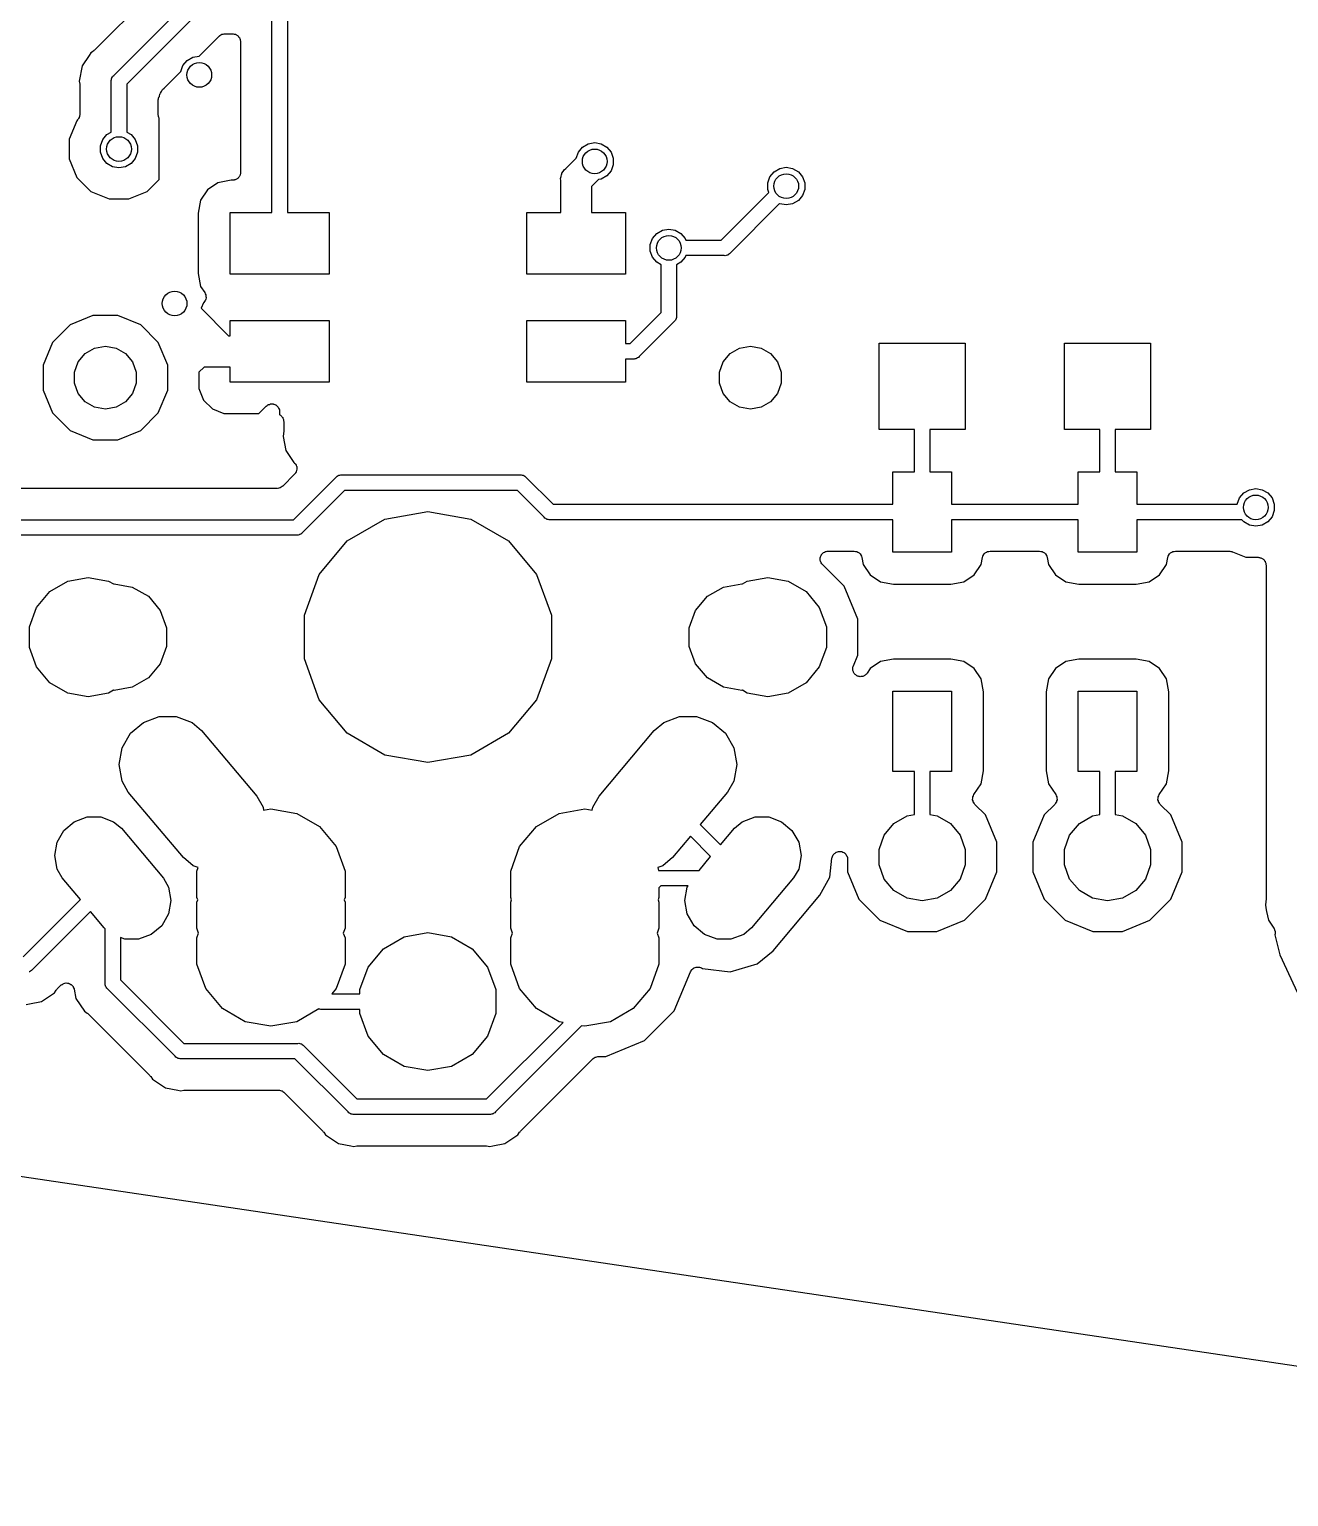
# Model space of a CAD drawing. Extents: x 61 to 194, y -153 to -61.
# Drawn here: x 130.05 to 150.43, y -143.91 to -120.16 of the extents above; entities that cross this region are included whole.
import ezdxf

# ---------------------------------------------------------------- set-up
doc = ezdxf.new("R2010")
doc.units = 0
doc.header["$MEASUREMENT"] = 0
doc.layers.add('BLACK', color=7, linetype='CONTINUOUS')

msp = doc.modelspace()

# ---------------------------------------------------------------- linework, layer by layer
at = {"layer": 'BLACK', "linetype": 'CONTINUOUS'}
for p, q in [((132.165, -119.44), (131.105, -120.499)), ((131.415, -120.908), (132.808, -119.515)), ((132.952, -119.725), (131.625, -121.052)), ((133.975, -123.125), (133.975, -119.891)), ((134.225, -119.805), (134.225, -123.125)), ((132.8, -120.595), (133.125, -120.27)), ((133.125, -120.27), (133.13, -120.267)), ((133.13, -120.267), (133.133, -120.263)), ((133.133, -120.263), (133.148, -120.254)), ((133.148, -120.254), (133.161, -120.245)), ((133.161, -120.245), (133.167, -120.243)), ((133.167, -120.243), (133.171, -120.241)), ((133.171, -120.241), (133.188, -120.238)), ((133.188, -120.238), (133.204, -120.233)), ((133.204, -120.233), (133.209, -120.234)), ((133.209, -120.234), (133.215, -120.233)), ((133.215, -120.233), (133.338, -120.233)), ((133.338, -120.233), (133.343, -120.234)), ((133.343, -120.234), (133.349, -120.233)), ((133.349, -120.233), (133.365, -120.238)), ((133.365, -120.238), (133.381, -120.241)), ((133.381, -120.241), (133.386, -120.243)), ((133.386, -120.243), (133.391, -120.245)), ((133.391, -120.245), (133.4, -120.251)), ((133.4, -120.251), (133.403, -120.252)), ((133.403, -120.252), (133.408, -120.256)), ((133.408, -120.256), (133.419, -120.263)), ((133.419, -120.263), (133.423, -120.267)), ((133.423, -120.267), (133.428, -120.27)), ((133.428, -120.27), (133.43, -120.272)), ((133.43, -120.272), (133.433, -120.277)), ((133.433, -120.277), (133.437, -120.281)), ((133.437, -120.281), (133.444, -120.292)), ((133.444, -120.292), (133.448, -120.296)), ((133.448, -120.296), (133.449, -120.3)), ((133.449, -120.3), (133.455, -120.309)), ((133.455, -120.309), (133.457, -120.314)), ((133.457, -120.314), (133.459, -120.319)), ((133.459, -120.319), (133.462, -120.335)), ((133.462, -120.335), (133.467, -120.351)), ((133.467, -120.351), (133.466, -120.357)), ((133.466, -120.357), (133.467, -120.362)), ((133.467, -120.362), (133.467, -122.478)), ((131.015, -120.586), (130.904, -120.753)), ((131.044, -120.544), (131.015, -120.586)), ((131.015, -120.586), (131.015, -120.586)), ((131.086, -120.515), (131.044, -120.544)), ((131.095, -120.507), (131.086, -120.515)), ((131.105, -120.499), (131.095, -120.507)), ((132.604, -120.667), (132.696, -120.614)), ((132.696, -120.614), (132.8, -120.595)), ((130.904, -120.753), (130.855, -121)), ((132.231, -121.116), (132.5, -120.846)), ((132.5, -120.846), (132.536, -120.748)), ((132.536, -120.748), (132.604, -120.667)), ((130.855, -121), (130.865, -121.05)), ((130.865, -121.05), (130.865, -121.063)), ((130.865, -121.063), (130.867, -121.075)), ((130.867, -121.075), (130.867, -121.538)), ((131.374, -120.989), (131.378, -120.973)), ((131.375, -121.005), (131.374, -120.989)), ((131.375, -121.826), (131.375, -121.005)), ((131.378, -120.973), (131.381, -120.957)), ((131.381, -120.957), (131.384, -120.952)), ((131.384, -120.952), (131.385, -120.946)), ((131.385, -120.946), (131.394, -120.933)), ((131.394, -120.933), (131.403, -120.918)), ((131.403, -120.918), (131.415, -120.908)), ((131.625, -121.052), (131.625, -121.826)), ((132.206, -121.137), (132.231, -121.116)), ((132.133, -121.304), (132.138, -121.288)), ((132.134, -121.309), (132.133, -121.304)), ((132.133, -121.315), (132.134, -121.309)), ((132.133, -121.538), (132.133, -121.315)), ((132.138, -121.288), (132.141, -121.271)), ((132.141, -121.271), (132.143, -121.267)), ((132.143, -121.267), (132.145, -121.261)), ((132.145, -121.261), (132.154, -121.248)), ((132.154, -121.248), (132.156, -121.245)), ((132.156, -121.245), (132.161, -121.213)), ((132.161, -121.213), (132.167, -121.204)), ((132.167, -121.204), (132.17, -121.193)), ((132.17, -121.193), (132.189, -121.166)), ((132.189, -121.166), (132.206, -121.137)), ((130.855, -121.591), (130.846, -121.605)), ((130.857, -121.586), (130.855, -121.591)), ((130.859, -121.581), (130.857, -121.586)), ((130.862, -121.565), (130.859, -121.581)), ((130.867, -121.549), (130.862, -121.565)), ((130.867, -121.538), (130.866, -121.543)), ((130.866, -121.543), (130.867, -121.549)), ((132.134, -121.543), (132.133, -121.538)), ((132.133, -121.549), (132.134, -121.543)), ((132.138, -121.565), (132.133, -121.549)), ((132.141, -121.581), (132.138, -121.565)), ((132.143, -121.586), (132.141, -121.581)), ((132.145, -121.591), (132.143, -121.586)), ((132.15, -121.599), (132.145, -121.591)), ((130.815, -121.642), (130.692, -121.939)), ((130.83, -121.628), (130.815, -121.642)), ((130.833, -121.623), (130.83, -121.628)), ((130.837, -121.619), (130.833, -121.623)), ((130.846, -121.605), (130.837, -121.619)), ((131.304, -121.867), (131.375, -121.826)), ((131.625, -121.826), (131.696, -121.867)), ((132.15, -122.593), (132.15, -121.599)), ((130.692, -121.939), (130.692, -122.261)), ((131.2, -122.047), (131.236, -121.948)), ((131.2, -122.153), (131.2, -122.047)), ((131.236, -121.948), (131.304, -121.867)), ((131.696, -121.867), (131.764, -121.948)), ((131.764, -121.948), (131.8, -122.047)), ((131.8, -122.047), (131.8, -122.153)), ((138.936, -122.148), (139.004, -122.067)), ((139.004, -122.067), (139.096, -122.014)), ((139.096, -122.014), (139.2, -121.995)), ((139.2, -121.995), (139.304, -122.014)), ((139.304, -122.014), (139.396, -122.067)), ((139.396, -122.067), (139.464, -122.148)), ((130.692, -122.261), (130.815, -122.558)), ((131.236, -122.252), (131.2, -122.153)), ((131.304, -122.333), (131.236, -122.252)), ((131.764, -122.252), (131.696, -122.333)), ((131.8, -122.153), (131.764, -122.252)), ((138.731, -122.416), (138.9, -122.246)), ((138.9, -122.246), (138.936, -122.148)), ((139.464, -122.148), (139.5, -122.247)), ((139.5, -122.247), (139.5, -122.353)), ((131.396, -122.386), (131.304, -122.333)), ((131.5, -122.405), (131.396, -122.386)), ((131.604, -122.386), (131.5, -122.405)), ((131.696, -122.333), (131.604, -122.386)), ((133.45, -122.541), (133.443, -122.55)), ((133.454, -122.531), (133.45, -122.541)), ((133.459, -122.521), (133.454, -122.531)), ((133.461, -122.51), (133.459, -122.521)), ((133.465, -122.5), (133.461, -122.51)), ((133.467, -122.478), (133.465, -122.488)), ((133.465, -122.488), (133.465, -122.5)), ((138.647, -122.578), (138.656, -122.546)), ((138.656, -122.546), (138.661, -122.513)), ((138.661, -122.513), (138.667, -122.504)), ((138.667, -122.504), (138.67, -122.493)), ((138.67, -122.493), (138.689, -122.466)), ((138.689, -122.466), (138.706, -122.437)), ((138.706, -122.437), (138.731, -122.416)), ((139.396, -122.533), (139.304, -122.586)), ((139.464, -122.452), (139.396, -122.533)), ((139.5, -122.353), (139.464, -122.452)), ((142.036, -122.548), (142.104, -122.467)), ((142.104, -122.467), (142.196, -122.414)), ((142.196, -122.414), (142.3, -122.395)), ((142.3, -122.395), (142.404, -122.414)), ((142.404, -122.414), (142.496, -122.467)), ((142.496, -122.467), (142.564, -122.548)), ((130.815, -122.558), (131.042, -122.785)), ((131.958, -122.785), (132.15, -122.593)), ((132.934, -122.759), (132.821, -122.927)), ((133.102, -122.646), (132.934, -122.759)), ((133.313, -122.605), (133.102, -122.646)), ((133.34, -122.605), (133.313, -122.605)), ((133.351, -122.603), (133.34, -122.605)), ((133.362, -122.603), (133.351, -122.603)), ((133.372, -122.599), (133.362, -122.603)), ((133.383, -122.597), (133.372, -122.599)), ((133.393, -122.591), (133.383, -122.597)), ((133.404, -122.588), (133.393, -122.591)), ((133.412, -122.58), (133.404, -122.588)), ((133.422, -122.575), (133.412, -122.58)), ((133.429, -122.566), (133.422, -122.575)), ((133.437, -122.559), (133.429, -122.566)), ((133.443, -122.55), (133.437, -122.559)), ((138.65, -122.611), (138.647, -122.578)), ((138.65, -123.125), (138.65, -122.611)), ((139.259, -122.594), (139.15, -122.704)), ((139.15, -122.704), (139.15, -123.125)), ((139.304, -122.586), (139.259, -122.594)), ((142, -122.647), (142.036, -122.548)), ((142, -122.753), (142, -122.647)), ((142.019, -122.804), (142, -122.753)), ((142.564, -122.548), (142.6, -122.647)), ((142.6, -122.753), (142.564, -122.852)), ((142.6, -122.647), (142.6, -122.753)), ((131.042, -122.785), (131.339, -122.908)), ((131.339, -122.908), (131.661, -122.908)), ((131.661, -122.908), (131.958, -122.785)), ((132.821, -122.927), (132.78, -123.138)), ((141.248, -123.575), (142.019, -122.804)), ((142.192, -122.984), (141.392, -123.785)), ((142.196, -122.986), (142.192, -122.984)), ((142.3, -123.005), (142.196, -122.986)), ((142.404, -122.986), (142.3, -123.005)), ((142.496, -122.933), (142.404, -122.986)), ((142.564, -122.852), (142.496, -122.933)), ((132.78, -123.138), (132.78, -124.112)), ((133.3, -124.125), (133.3, -123.125)), ((133.3, -123.125), (133.975, -123.125)), ((134.225, -123.125), (134.9, -123.125)), ((134.9, -123.125), (134.9, -124.125)), ((138.1, -124.125), (138.1, -123.125)), ((138.1, -123.125), (138.65, -123.125)), ((139.15, -123.125), (139.7, -123.125)), ((139.7, -123.125), (139.7, -124.125)), ((140.136, -123.548), (140.204, -123.467)), ((140.204, -123.467), (140.296, -123.414)), ((140.296, -123.414), (140.4, -123.395)), ((140.4, -123.395), (140.504, -123.414)), ((140.504, -123.414), (140.596, -123.467)), ((140.596, -123.467), (140.664, -123.548)), ((140.1, -123.647), (140.136, -123.548)), ((140.1, -123.753), (140.1, -123.647)), ((140.664, -123.548), (140.674, -123.575)), ((140.674, -123.575), (141.248, -123.575)), ((140.136, -123.852), (140.1, -123.753)), ((140.204, -123.933), (140.136, -123.852)), ((140.275, -123.974), (140.204, -123.933)), ((140.596, -123.933), (140.525, -123.974)), ((140.664, -123.852), (140.596, -123.933)), ((140.674, -123.825), (140.664, -123.852)), ((141.295, -123.825), (140.674, -123.825)), ((141.311, -123.826), (141.295, -123.825)), ((141.327, -123.822), (141.311, -123.826)), ((141.343, -123.819), (141.327, -123.822)), ((141.348, -123.816), (141.343, -123.819)), ((141.354, -123.815), (141.348, -123.816)), ((141.367, -123.806), (141.354, -123.815)), ((141.382, -123.797), (141.367, -123.806)), ((141.392, -123.785), (141.382, -123.797)), ((132.78, -124.112), (132.821, -124.323)), ((134.9, -124.125), (133.3, -124.125)), ((139.7, -124.125), (138.1, -124.125)), ((140.275, -124.748), (140.275, -123.974)), ((140.525, -123.974), (140.525, -124.795)), ((132.821, -124.323), (132.888, -124.424)), ((132.888, -124.424), (132.897, -124.442)), ((132.897, -124.442), (132.906, -124.461)), ((132.869, -124.587), (132.832, -124.678)), ((132.832, -124.678), (133.275, -125.121)), ((132.873, -124.584), (132.869, -124.587)), ((132.885, -124.567), (132.873, -124.584)), ((132.897, -124.55), (132.885, -124.567)), ((132.898, -124.548), (132.897, -124.549)), ((132.897, -124.549), (132.897, -124.55)), ((132.903, -124.528), (132.898, -124.548)), ((132.909, -124.508), (132.903, -124.528)), ((132.906, -124.461), (132.906, -124.463)), ((132.906, -124.463), (132.906, -124.464)), ((132.906, -124.464), (132.908, -124.485)), ((132.908, -124.485), (132.909, -124.505)), ((132.909, -124.505), (132.909, -124.506)), ((132.909, -124.506), (132.909, -124.508)), ((131.079, -124.792), (130.709, -124.945)), ((131.481, -124.792), (131.079, -124.792)), ((131.851, -124.945), (131.481, -124.792)), ((133.3, -125.121), (133.3, -124.875)), ((133.3, -124.875), (134.9, -124.875)), ((134.9, -124.875), (134.9, -125.875)), ((138.1, -125.875), (138.1, -124.875)), ((138.1, -124.875), (139.7, -124.875)), ((139.7, -124.875), (139.7, -125.25)), ((139.773, -125.25), (140.275, -124.748)), ((140.485, -124.892), (139.917, -125.46)), ((140.497, -124.882), (140.485, -124.892)), ((140.506, -124.867), (140.497, -124.882)), ((140.515, -124.854), (140.506, -124.867)), ((140.516, -124.848), (140.515, -124.854)), ((140.519, -124.843), (140.516, -124.848)), ((140.522, -124.827), (140.519, -124.843)), ((140.526, -124.811), (140.522, -124.827)), ((140.525, -124.795), (140.526, -124.811)), ((130.709, -124.945), (130.425, -125.229)), ((132.135, -125.229), (131.851, -124.945)), ((133.275, -125.121), (133.3, -125.121)), ((130.425, -125.229), (130.272, -125.599)), ((130.954, -125.411), (131.106, -125.323)), ((131.106, -125.323), (131.28, -125.292)), ((131.28, -125.292), (131.454, -125.323)), ((131.454, -125.323), (131.606, -125.411)), ((132.288, -125.599), (132.135, -125.229)), ((139.7, -125.25), (139.773, -125.25)), ((141.394, -125.411), (141.546, -125.323)), ((141.546, -125.323), (141.72, -125.292)), ((141.72, -125.292), (141.894, -125.323)), ((141.894, -125.323), (142.046, -125.411)), ((143.802, -126.638), (143.802, -125.241)), ((143.802, -125.241), (145.198, -125.241)), ((145.198, -125.241), (145.198, -126.638)), ((146.802, -126.638), (146.802, -125.241)), ((146.802, -125.241), (148.198, -125.241)), ((148.198, -125.241), (148.198, -126.638)), ((130.272, -125.599), (130.272, -126.001)), ((130.78, -125.712), (130.84, -125.546)), ((130.84, -125.546), (130.954, -125.411)), ((131.606, -125.411), (131.72, -125.546)), ((131.72, -125.546), (131.78, -125.712)), ((132.288, -126.001), (132.288, -125.599)), ((132.876, -125.629), (132.792, -125.713)), ((133.3, -125.629), (132.876, -125.629)), ((133.3, -125.875), (133.3, -125.629)), ((139.82, -125.5), (139.7, -125.5)), ((139.7, -125.5), (139.7, -125.875)), ((139.836, -125.501), (139.82, -125.5)), ((139.852, -125.497), (139.836, -125.501)), ((139.868, -125.494), (139.852, -125.497)), ((139.873, -125.491), (139.868, -125.494)), ((139.879, -125.49), (139.873, -125.491)), ((139.892, -125.481), (139.879, -125.49)), ((139.907, -125.472), (139.892, -125.481)), ((139.917, -125.46), (139.907, -125.472)), ((141.22, -125.712), (141.28, -125.546)), ((141.28, -125.546), (141.394, -125.411)), ((142.046, -125.411), (142.16, -125.546)), ((142.16, -125.546), (142.22, -125.712)), ((130.78, -125.888), (130.78, -125.712)), ((131.78, -125.712), (131.78, -125.888)), ((132.792, -125.713), (132.792, -125.976)), ((141.22, -125.888), (141.22, -125.712)), ((142.22, -125.712), (142.22, -125.888)), ((130.272, -126.001), (130.425, -126.371)), ((130.84, -126.054), (130.78, -125.888)), ((130.954, -126.189), (130.84, -126.054)), ((131.72, -126.054), (131.606, -126.189)), ((131.78, -125.888), (131.72, -126.054)), ((132.135, -126.371), (132.288, -126.001)), ((132.792, -125.976), (132.869, -126.163)), ((134.9, -125.875), (133.3, -125.875)), ((139.7, -125.875), (138.1, -125.875)), ((141.28, -126.054), (141.22, -125.888)), ((141.394, -126.189), (141.28, -126.054)), ((142.16, -126.054), (142.046, -126.189)), ((142.22, -125.888), (142.16, -126.054)), ((131.106, -126.277), (130.954, -126.189)), ((131.28, -126.308), (131.106, -126.277)), ((131.454, -126.277), (131.28, -126.308)), ((131.606, -126.189), (131.454, -126.277)), ((132.869, -126.163), (133.012, -126.306)), ((133.012, -126.306), (133.199, -126.383)), ((133.762, -126.383), (133.883, -126.261)), ((133.883, -126.261), (133.897, -126.252)), ((133.897, -126.252), (133.909, -126.241)), ((133.909, -126.241), (133.915, -126.239)), ((133.915, -126.239), (133.919, -126.236)), ((133.919, -126.236), (133.935, -126.232)), ((133.935, -126.232), (133.951, -126.226)), ((133.951, -126.226), (133.957, -126.226)), ((133.957, -126.226), (133.962, -126.225)), ((133.962, -126.225), (133.978, -126.226)), ((133.978, -126.226), (133.995, -126.226)), ((133.995, -126.226), (134, -126.228)), ((134, -126.228), (134.006, -126.229)), ((134.006, -126.229), (134.021, -126.236)), ((134.021, -126.236), (134.036, -126.241)), ((134.036, -126.241), (134.041, -126.245)), ((134.041, -126.245), (134.046, -126.247)), ((134.046, -126.247), (134.058, -126.259)), ((134.058, -126.259), (134.07, -126.27)), ((134.07, -126.27), (134.073, -126.274)), ((134.073, -126.274), (134.077, -126.278)), ((134.077, -126.278), (134.084, -126.293)), ((134.084, -126.293), (134.092, -126.308)), ((134.092, -126.308), (134.093, -126.313)), ((134.093, -126.313), (134.096, -126.318)), ((134.096, -126.318), (134.097, -126.335)), ((134.097, -126.335), (134.1, -126.351)), ((141.546, -126.277), (141.394, -126.189)), ((141.72, -126.308), (141.546, -126.277)), ((141.894, -126.277), (141.72, -126.308)), ((142.046, -126.189), (141.894, -126.277)), ((130.425, -126.371), (130.709, -126.655)), ((131.851, -126.655), (132.135, -126.371)), ((133.199, -126.383), (133.762, -126.383)), ((134.1, -126.351), (134.1, -126.399)), ((134.1, -126.399), (134.104, -126.4)), ((134.104, -126.4), (134.112, -126.407)), ((134.112, -126.407), (134.122, -126.413)), ((134.122, -126.413), (134.129, -126.421)), ((134.129, -126.421), (134.137, -126.428)), ((134.137, -126.428), (134.143, -126.438)), ((134.143, -126.438), (134.15, -126.447)), ((134.15, -126.447), (134.154, -126.457)), ((134.154, -126.457), (134.159, -126.467)), ((134.159, -126.467), (134.161, -126.478)), ((134.161, -126.478), (134.165, -126.488)), ((134.165, -126.488), (134.165, -126.499)), ((134.165, -126.499), (134.167, -126.51)), ((134.167, -126.51), (134.167, -126.68)), ((130.709, -126.655), (131.079, -126.808)), ((131.079, -126.808), (131.481, -126.808)), ((131.481, -126.808), (131.851, -126.655)), ((134.165, -126.705), (134.156, -126.75)), ((134.156, -126.75), (134.201, -126.977)), ((134.167, -126.68), (134.165, -126.692)), ((134.165, -126.692), (134.165, -126.705)), ((144.375, -126.638), (143.802, -126.638)), ((144.375, -127.325), (144.375, -126.638)), ((145.198, -126.638), (144.625, -126.638)), ((144.625, -126.638), (144.625, -127.325)), ((147.375, -126.638), (146.802, -126.638)), ((147.375, -127.325), (147.375, -126.638)), ((148.198, -126.638), (147.625, -126.638)), ((147.625, -126.638), (147.625, -127.325)), ((134.201, -126.977), (134.332, -127.174)), ((134.332, -127.174), (134.341, -127.183)), ((134.341, -127.183), (134.356, -127.197)), ((134.356, -127.197), (134.356, -127.198)), ((134.356, -127.198), (134.357, -127.199)), ((134.357, -127.199), (134.366, -127.218)), ((134.366, -127.218), (134.375, -127.236)), ((134.38, -127.283), (134.374, -127.303)), ((134.375, -127.236), (134.375, -127.238)), ((134.375, -127.238), (134.376, -127.239)), ((134.376, -127.239), (134.378, -127.26)), ((134.378, -127.26), (134.38, -127.28)), ((134.38, -127.28), (134.38, -127.282)), ((134.38, -127.282), (134.38, -127.283)), ((134.343, -127.362), (134.15, -127.555)), ((134.323, -128.1), (135.008, -127.415)), ((134.344, -127.361), (134.343, -127.362)), ((134.345, -127.36), (134.344, -127.361)), ((134.356, -127.343), (134.345, -127.36)), ((134.368, -127.326), (134.356, -127.343)), ((134.369, -127.324), (134.368, -127.326)), ((134.374, -127.303), (134.369, -127.323)), ((134.369, -127.323), (134.369, -127.324)), ((135.008, -127.415), (135.018, -127.403)), ((135.018, -127.403), (135.033, -127.394)), ((135.033, -127.394), (135.046, -127.385)), ((135.046, -127.385), (135.052, -127.384)), ((135.052, -127.384), (135.057, -127.381)), ((135.057, -127.381), (135.073, -127.378)), ((135.073, -127.378), (135.089, -127.374)), ((135.089, -127.374), (135.105, -127.375)), ((135.105, -127.375), (137.995, -127.375)), ((137.995, -127.375), (138.011, -127.374)), ((138.011, -127.374), (138.027, -127.378)), ((138.027, -127.378), (138.043, -127.381)), ((138.043, -127.381), (138.048, -127.384)), ((138.048, -127.384), (138.054, -127.385)), ((138.054, -127.385), (138.067, -127.394)), ((138.067, -127.394), (138.082, -127.403)), ((138.082, -127.403), (138.092, -127.415)), ((138.092, -127.415), (138.527, -127.85)), ((144.025, -127.85), (144.025, -127.325)), ((144.025, -127.325), (144.375, -127.325)), ((144.625, -127.325), (144.975, -127.325)), ((144.975, -127.325), (144.975, -127.85)), ((147.025, -127.85), (147.025, -127.325)), ((147.025, -127.325), (147.375, -127.325)), ((147.625, -127.325), (147.975, -127.325)), ((147.975, -127.325), (147.975, -127.85)), ((134.06, -127.592), (129.601, -127.592)), ((134.066, -127.591), (134.06, -127.592)), ((134.071, -127.592), (134.066, -127.591)), ((134.087, -127.587), (134.071, -127.592)), ((134.104, -127.584), (134.087, -127.587)), ((134.108, -127.582), (134.104, -127.584)), ((134.114, -127.58), (134.108, -127.582)), ((134.127, -127.571), (134.114, -127.58)), ((134.142, -127.562), (134.127, -127.571)), ((134.145, -127.558), (134.142, -127.562)), ((134.15, -127.555), (134.145, -127.558)), ((135.152, -127.625), (134.467, -128.31)), ((137.948, -127.625), (135.152, -127.625)), ((138.383, -128.06), (137.948, -127.625)), ((149.6, -127.847), (149.636, -127.748)), ((149.636, -127.748), (149.704, -127.667)), ((149.704, -127.667), (149.796, -127.614)), ((149.796, -127.614), (149.9, -127.595)), ((149.9, -127.595), (150.004, -127.614)), ((150.004, -127.614), (150.096, -127.667)), ((150.096, -127.667), (150.164, -127.748)), ((150.164, -127.748), (150.2, -127.847)), ((135.805, -128.092), (136.5, -127.969)), ((136.5, -127.969), (137.195, -128.092)), ((138.527, -127.85), (144.025, -127.85)), ((144.975, -127.85), (147.025, -127.85)), ((147.975, -127.85), (149.6, -127.85)), ((149.6, -127.85), (149.6, -127.847)), ((150.2, -127.953), (150.164, -128.052)), ((150.2, -127.847), (150.2, -127.953)), ((128.975, -128.1), (134.323, -128.1)), ((135.195, -128.444), (135.805, -128.092)), ((137.195, -128.092), (137.805, -128.444)), ((138.393, -128.072), (138.383, -128.06)), ((138.408, -128.081), (138.393, -128.072)), ((138.421, -128.09), (138.408, -128.081)), ((138.427, -128.091), (138.421, -128.09)), ((138.432, -128.094), (138.427, -128.091)), ((138.448, -128.097), (138.432, -128.094)), ((138.464, -128.101), (138.448, -128.097)), ((138.48, -128.1), (138.464, -128.101)), ((144.025, -128.1), (138.48, -128.1)), ((144.025, -128.625), (144.025, -128.1)), ((147.025, -128.1), (144.975, -128.1)), ((144.975, -128.1), (144.975, -128.625)), ((147.025, -128.625), (147.025, -128.1)), ((149.676, -128.1), (147.975, -128.1)), ((147.975, -128.1), (147.975, -128.625)), ((149.704, -128.133), (149.676, -128.1)), ((149.796, -128.186), (149.704, -128.133)), ((149.9, -128.205), (149.796, -128.186)), ((150.004, -128.186), (149.9, -128.205)), ((150.096, -128.133), (150.004, -128.186)), ((150.164, -128.052), (150.096, -128.133)), ((134.37, -128.35), (128.975, -128.35)), ((134.386, -128.351), (134.37, -128.35)), ((134.402, -128.347), (134.386, -128.351)), ((134.418, -128.344), (134.402, -128.347)), ((134.423, -128.341), (134.418, -128.344)), ((134.429, -128.34), (134.423, -128.341)), ((134.442, -128.331), (134.429, -128.34)), ((134.457, -128.322), (134.442, -128.331)), ((134.467, -128.31), (134.457, -128.322)), ((134.741, -128.985), (135.195, -128.444)), ((137.805, -128.444), (138.259, -128.985)), ((142.851, -128.713), (142.853, -128.708)), ((142.851, -128.73), (142.851, -128.713)), ((142.853, -128.708), (142.854, -128.702)), ((142.854, -128.702), (142.861, -128.687)), ((142.861, -128.687), (142.867, -128.671)), ((142.867, -128.671), (142.87, -128.667)), ((142.87, -128.667), (142.872, -128.662)), ((142.872, -128.662), (142.884, -128.65)), ((142.884, -128.65), (142.895, -128.638)), ((142.895, -128.638), (142.9, -128.635)), ((142.9, -128.635), (142.904, -128.631)), ((142.904, -128.631), (142.919, -128.624)), ((142.919, -128.624), (142.933, -128.616)), ((142.933, -128.616), (142.939, -128.615)), ((142.939, -128.615), (142.944, -128.612)), ((142.944, -128.612), (142.96, -128.611)), ((142.96, -128.611), (142.977, -128.608)), ((142.977, -128.608), (143.399, -128.608)), ((143.399, -128.608), (143.42, -128.612)), ((143.42, -128.612), (143.44, -128.615)), ((143.44, -128.615), (143.441, -128.615)), ((143.441, -128.615), (143.443, -128.616)), ((143.443, -128.616), (143.461, -128.626)), ((143.461, -128.626), (143.479, -128.636)), ((143.479, -128.636), (143.48, -128.637)), ((143.48, -128.637), (143.481, -128.638)), ((143.481, -128.638), (143.494, -128.654)), ((143.494, -128.654), (143.508, -128.669)), ((143.508, -128.669), (143.509, -128.67)), ((143.509, -128.67), (143.509, -128.671)), ((143.509, -128.671), (143.516, -128.691)), ((143.516, -128.691), (143.524, -128.71)), ((143.524, -128.71), (143.546, -128.823)), ((144.975, -128.625), (144.025, -128.625)), ((145.454, -128.823), (145.476, -128.71)), ((145.476, -128.71), (145.484, -128.691)), ((145.484, -128.691), (145.491, -128.671)), ((145.491, -128.67), (145.492, -128.669)), ((145.491, -128.671), (145.491, -128.67)), ((145.492, -128.669), (145.506, -128.654)), ((145.506, -128.654), (145.519, -128.638)), ((145.519, -128.638), (145.52, -128.637)), ((145.52, -128.637), (145.521, -128.636)), ((145.521, -128.636), (145.539, -128.626)), ((145.539, -128.626), (145.557, -128.616)), ((145.557, -128.616), (145.559, -128.615)), ((145.559, -128.615), (145.56, -128.615)), ((145.56, -128.615), (145.58, -128.612)), ((145.58, -128.612), (145.601, -128.608)), ((145.601, -128.608), (146.399, -128.608)), ((146.399, -128.608), (146.42, -128.612)), ((146.42, -128.612), (146.44, -128.615)), ((146.44, -128.615), (146.441, -128.615)), ((146.441, -128.615), (146.443, -128.616)), ((146.443, -128.616), (146.461, -128.626)), ((146.461, -128.626), (146.479, -128.636)), ((146.479, -128.636), (146.48, -128.637)), ((146.48, -128.637), (146.481, -128.638)), ((146.481, -128.638), (146.494, -128.654)), ((146.494, -128.654), (146.508, -128.669)), ((146.508, -128.669), (146.509, -128.67)), ((146.509, -128.67), (146.509, -128.671)), ((146.509, -128.671), (146.516, -128.691)), ((146.516, -128.691), (146.524, -128.71)), ((146.524, -128.71), (146.546, -128.823)), ((147.975, -128.625), (147.025, -128.625)), ((148.454, -128.823), (148.476, -128.71)), ((148.476, -128.71), (148.484, -128.691)), ((148.484, -128.691), (148.491, -128.671)), ((148.491, -128.67), (148.492, -128.669)), ((148.491, -128.671), (148.491, -128.67)), ((148.492, -128.669), (148.506, -128.654)), ((148.506, -128.654), (148.519, -128.638)), ((148.519, -128.638), (148.52, -128.637)), ((148.52, -128.637), (148.521, -128.636)), ((148.521, -128.636), (148.539, -128.626)), ((148.539, -128.626), (148.557, -128.616)), ((148.557, -128.616), (148.559, -128.615)), ((148.559, -128.615), (148.56, -128.615)), ((148.56, -128.615), (148.58, -128.612)), ((148.58, -128.612), (148.601, -128.608)), ((148.601, -128.608), (149.473, -128.608)), ((149.473, -128.608), (149.475, -128.608)), ((149.475, -128.608), (149.478, -128.608)), ((149.478, -128.608), (149.497, -128.612)), ((149.497, -128.612), (149.516, -128.616)), ((149.516, -128.616), (149.518, -128.617)), ((149.518, -128.617), (149.521, -128.618)), ((149.521, -128.618), (149.739, -128.708)), ((149.739, -128.708), (149.94, -128.708)), ((149.94, -128.708), (149.951, -128.71)), ((149.951, -128.71), (149.962, -128.71)), ((149.962, -128.71), (149.972, -128.714)), ((149.972, -128.714), (149.983, -128.716)), ((149.983, -128.716), (149.993, -128.721)), ((149.993, -128.721), (150.004, -128.725)), ((142.85, -128.746), (142.851, -128.73)), ((142.851, -128.751), (142.85, -128.746)), ((142.851, -128.757), (142.851, -128.751)), ((142.857, -128.773), (142.851, -128.757)), ((142.861, -128.789), (142.857, -128.773)), ((142.865, -128.793), (142.861, -128.789)), ((142.867, -128.798), (142.865, -128.793)), ((142.877, -128.811), (142.867, -128.798)), ((142.887, -128.825), (142.877, -128.811)), ((143.236, -129.174), (142.887, -128.825)), ((143.546, -128.823), (143.659, -128.991)), ((145.341, -128.991), (145.454, -128.823)), ((146.546, -128.823), (146.659, -128.991)), ((148.341, -128.991), (148.454, -128.823)), ((150.004, -128.725), (150.012, -128.732)), ((150.012, -128.732), (150.022, -128.738)), ((150.022, -128.738), (150.029, -128.746)), ((150.029, -128.746), (150.037, -128.753)), ((150.037, -128.753), (150.043, -128.763)), ((150.043, -128.763), (150.05, -128.772)), ((150.05, -128.772), (150.054, -128.782)), ((150.054, -128.782), (150.059, -128.792)), ((150.059, -128.792), (150.061, -128.803)), ((150.061, -128.803), (150.065, -128.813)), ((150.065, -128.813), (150.065, -128.824)), ((150.065, -128.824), (150.067, -128.835)), ((150.067, -128.835), (150.067, -134.258)), ((130.38, -129.261), (130.67, -129.094)), ((130.67, -129.094), (131, -129.035)), ((131, -129.035), (131.33, -129.094)), ((131.33, -129.094), (131.409, -129.139)), ((131.409, -129.139), (131.42, -129.137)), ((131.42, -129.137), (131.715, -129.189)), ((131.715, -129.189), (131.975, -129.339)), ((134.5, -129.647), (134.741, -128.985)), ((138.259, -128.985), (138.5, -129.647)), ((141.025, -129.339), (141.285, -129.189)), ((141.285, -129.189), (141.58, -129.137)), ((141.58, -129.137), (141.591, -129.139)), ((141.591, -129.139), (141.67, -129.094)), ((141.67, -129.094), (142, -129.035)), ((142, -129.035), (142.33, -129.094)), ((142.33, -129.094), (142.62, -129.261)), ((143.458, -129.71), (143.236, -129.174)), ((143.659, -128.991), (143.827, -129.104)), ((143.827, -129.104), (144.038, -129.145)), ((144.038, -129.145), (144.962, -129.145)), ((144.962, -129.145), (145.173, -129.104)), ((145.173, -129.104), (145.341, -128.991)), ((146.659, -128.991), (146.827, -129.104)), ((146.827, -129.104), (147.038, -129.145)), ((147.038, -129.145), (147.962, -129.145)), ((147.962, -129.145), (148.173, -129.104)), ((148.173, -129.104), (148.341, -128.991)), ((130.165, -129.518), (130.38, -129.261)), ((131.975, -129.339), (132.167, -129.568)), ((140.833, -129.568), (141.025, -129.339)), ((142.62, -129.261), (142.835, -129.518)), ((130.05, -129.832), (130.165, -129.518)), ((132.167, -129.568), (132.27, -129.85)), ((134.5, -130.353), (134.5, -129.647)), ((138.5, -129.647), (138.5, -130.353)), ((140.73, -129.85), (140.833, -129.568)), ((142.835, -129.518), (142.95, -129.832)), ((130.05, -130.168), (130.05, -129.832)), ((132.27, -129.85), (132.27, -130.15)), ((140.73, -130.15), (140.73, -129.85)), ((142.95, -129.832), (142.95, -130.168)), ((143.458, -130.29), (143.458, -129.71)), ((130.165, -130.482), (130.05, -130.168)), ((132.27, -130.15), (132.167, -130.432)), ((134.741, -131.015), (134.5, -130.353)), ((138.5, -130.353), (138.259, -131.015)), ((140.833, -130.432), (140.73, -130.15)), ((142.95, -130.168), (142.835, -130.482)), ((143.386, -130.465), (143.458, -130.29)), ((144.038, -130.355), (143.827, -130.396)), ((144.962, -130.355), (144.038, -130.355)), ((145.173, -130.396), (144.962, -130.355)), ((147.038, -130.355), (146.827, -130.396)), ((147.962, -130.355), (147.038, -130.355)), ((148.173, -130.396), (147.962, -130.355)), ((130.38, -130.739), (130.165, -130.482)), ((132.167, -130.432), (131.975, -130.661)), ((141.025, -130.661), (140.833, -130.432)), ((142.835, -130.482), (142.62, -130.739)), ((143.376, -130.508), (143.379, -130.496)), ((143.377, -130.517), (143.376, -130.508)), ((143.377, -130.527), (143.377, -130.517)), ((143.38, -130.539), (143.377, -130.527)), ((143.379, -130.496), (143.38, -130.483)), ((143.38, -130.483), (143.384, -130.474)), ((143.382, -130.551), (143.38, -130.539)), ((143.386, -130.56), (143.382, -130.551)), ((143.384, -130.474), (143.386, -130.465)), ((143.389, -130.569), (143.386, -130.56)), ((143.396, -130.58), (143.389, -130.569)), ((143.402, -130.591), (143.396, -130.58)), ((143.409, -130.597), (143.402, -130.591)), ((143.415, -130.605), (143.409, -130.597)), ((143.426, -130.612), (143.415, -130.605)), ((143.435, -130.62), (143.426, -130.612)), ((143.444, -130.624), (143.435, -130.62)), ((143.569, -130.62), (143.562, -130.626)), ((143.578, -130.616), (143.569, -130.62)), ((143.587, -130.607), (143.578, -130.616)), ((143.597, -130.599), (143.587, -130.607)), ((143.602, -130.591), (143.597, -130.599)), ((143.609, -130.584), (143.602, -130.591)), ((143.659, -130.509), (143.609, -130.584)), ((143.827, -130.396), (143.659, -130.509)), ((145.341, -130.509), (145.173, -130.396)), ((145.454, -130.677), (145.341, -130.509)), ((146.659, -130.509), (146.546, -130.677)), ((146.827, -130.396), (146.659, -130.509)), ((148.341, -130.509), (148.173, -130.396)), ((148.454, -130.677), (148.341, -130.509)), ((130.67, -130.906), (130.38, -130.739)), ((131.715, -130.811), (131.42, -130.863)), ((131.975, -130.661), (131.715, -130.811)), ((141.285, -130.811), (141.025, -130.661)), ((141.58, -130.863), (141.285, -130.811)), ((142.62, -130.739), (142.33, -130.906)), ((143.452, -130.63), (143.444, -130.624)), ((143.464, -130.632), (143.452, -130.63)), ((143.475, -130.637), (143.464, -130.632)), ((143.485, -130.638), (143.475, -130.637)), ((143.495, -130.64), (143.485, -130.638)), ((143.507, -130.639), (143.495, -130.64)), ((143.52, -130.639), (143.507, -130.639)), ((143.529, -130.636), (143.52, -130.639)), ((143.539, -130.635), (143.529, -130.636)), ((143.55, -130.63), (143.539, -130.635)), ((143.562, -130.626), (143.55, -130.63)), ((145.495, -130.888), (145.454, -130.677)), ((146.546, -130.677), (146.505, -130.888)), ((148.495, -130.888), (148.454, -130.677)), ((131, -130.965), (130.67, -130.906)), ((131.33, -130.906), (131, -130.965)), ((131.409, -130.861), (131.33, -130.906)), ((131.42, -130.863), (131.409, -130.861)), ((135.195, -131.556), (134.741, -131.015)), ((138.259, -131.015), (137.805, -131.556)), ((141.591, -130.861), (141.58, -130.863)), ((141.67, -130.906), (141.591, -130.861)), ((142, -130.965), (141.67, -130.906)), ((142.33, -130.906), (142, -130.965)), ((144.025, -132.175), (144.025, -130.875)), ((144.025, -130.875), (144.975, -130.875)), ((144.975, -130.875), (144.975, -132.175)), ((145.495, -132.162), (145.495, -130.888)), ((146.505, -130.888), (146.505, -132.162)), ((147.025, -132.175), (147.025, -130.875)), ((147.025, -130.875), (147.975, -130.875)), ((147.975, -130.875), (147.975, -132.175)), ((148.495, -132.162), (148.495, -130.888)), ((131.895, -131.38), (132.152, -131.286)), ((132.152, -131.286), (132.425, -131.286)), ((132.425, -131.286), (132.682, -131.38)), ((140.318, -131.38), (140.575, -131.286)), ((140.575, -131.286), (140.848, -131.286)), ((140.848, -131.286), (141.105, -131.38)), ((131.549, -131.792), (131.685, -131.555)), ((131.685, -131.555), (131.895, -131.38)), ((132.682, -131.38), (132.838, -131.511)), ((132.838, -131.511), (133.729, -132.573)), ((135.805, -131.908), (135.195, -131.556)), ((137.805, -131.556), (137.195, -131.908)), ((139.271, -132.573), (140.162, -131.511)), ((140.162, -131.511), (140.318, -131.38)), ((141.105, -131.38), (141.315, -131.555)), ((141.315, -131.555), (141.451, -131.792)), ((131.501, -132.061), (131.549, -131.792)), ((141.451, -131.792), (141.499, -132.061)), ((136.5, -132.031), (135.805, -131.908)), ((137.195, -131.908), (136.5, -132.031)), ((131.549, -132.33), (131.501, -132.061)), ((141.499, -132.061), (141.451, -132.33)), ((144.375, -132.175), (144.025, -132.175)), ((144.375, -132.873), (144.375, -132.175)), ((144.975, -132.175), (144.625, -132.175)), ((144.625, -132.175), (144.625, -132.873)), ((145.454, -132.373), (145.495, -132.162)), ((146.505, -132.162), (146.546, -132.373)), ((147.375, -132.175), (147.025, -132.175)), ((147.375, -132.873), (147.375, -132.175)), ((147.975, -132.175), (147.625, -132.175)), ((147.625, -132.175), (147.625, -132.873)), ((148.454, -132.373), (148.495, -132.162)), ((131.651, -132.507), (131.549, -132.33)), ((132.542, -133.569), (131.651, -132.507)), ((141.349, -132.507), (140.909, -133.032)), ((141.451, -132.33), (141.349, -132.507)), ((145.338, -132.547), (145.454, -132.373)), ((146.546, -132.373), (146.662, -132.547)), ((148.338, -132.547), (148.454, -132.373)), ((133.729, -132.573), (133.831, -132.75)), ((133.831, -132.75), (133.841, -132.803)), ((139.159, -132.803), (139.169, -132.75)), ((139.169, -132.75), (139.271, -132.573)), ((145.317, -132.628), (145.318, -132.608)), ((145.317, -132.63), (145.317, -132.628)), ((145.317, -132.631), (145.317, -132.63)), ((145.323, -132.651), (145.317, -132.631)), ((145.318, -132.608), (145.32, -132.587)), ((145.32, -132.584), (145.329, -132.566)), ((145.32, -132.586), (145.32, -132.584)), ((145.32, -132.587), (145.32, -132.586)), ((145.328, -132.671), (145.323, -132.651)), ((145.329, -132.672), (145.328, -132.671)), ((145.329, -132.566), (145.338, -132.547)), ((145.329, -132.673), (145.329, -132.672)), ((145.341, -132.69), (145.329, -132.673)), ((145.353, -132.707), (145.341, -132.69)), ((145.523, -132.877), (145.353, -132.707)), ((146.647, -132.707), (146.477, -132.877)), ((146.658, -132.69), (146.647, -132.707)), ((146.671, -132.673), (146.658, -132.69)), ((146.662, -132.547), (146.671, -132.566)), ((146.671, -132.566), (146.68, -132.584)), ((146.672, -132.671), (146.671, -132.672)), ((146.671, -132.672), (146.671, -132.673)), ((146.677, -132.651), (146.672, -132.671)), ((146.683, -132.631), (146.677, -132.651)), ((146.68, -132.584), (146.68, -132.586)), ((146.68, -132.586), (146.68, -132.587)), ((146.68, -132.587), (146.682, -132.608)), ((146.682, -132.608), (146.683, -132.628)), ((146.683, -132.628), (146.683, -132.63)), ((146.683, -132.63), (146.683, -132.631)), ((148.317, -132.628), (148.318, -132.608)), ((148.317, -132.63), (148.317, -132.628)), ((148.317, -132.631), (148.317, -132.63)), ((148.323, -132.651), (148.317, -132.631)), ((148.318, -132.608), (148.32, -132.587)), ((148.32, -132.584), (148.329, -132.566)), ((148.32, -132.586), (148.32, -132.584)), ((148.32, -132.587), (148.32, -132.586)), ((148.328, -132.671), (148.323, -132.651)), ((148.329, -132.672), (148.328, -132.671)), ((148.329, -132.566), (148.338, -132.547)), ((148.329, -132.673), (148.329, -132.672)), ((148.341, -132.69), (148.329, -132.673)), ((148.353, -132.707), (148.341, -132.69)), ((148.523, -132.877), (148.353, -132.707)), ((130.609, -133.128), (130.777, -132.987)), ((130.777, -132.987), (130.984, -132.911)), ((130.984, -132.911), (131.205, -132.911)), ((131.205, -132.911), (131.412, -132.987)), ((131.412, -132.987), (131.538, -133.093)), ((133.841, -132.803), (133.96, -132.781)), ((133.96, -132.781), (134.377, -132.855)), ((134.377, -132.855), (134.743, -133.067)), ((138.257, -133.067), (138.623, -132.855)), ((138.623, -132.855), (139.04, -132.781)), ((139.04, -132.781), (139.159, -132.803)), ((141.462, -133.093), (141.588, -132.987)), ((141.588, -132.987), (141.795, -132.911)), ((141.795, -132.911), (142.016, -132.911)), ((142.016, -132.911), (142.223, -132.987)), ((142.223, -132.987), (142.391, -133.128)), ((144.044, -133.017), (144.257, -132.893)), ((144.257, -132.893), (144.375, -132.873)), ((144.625, -132.873), (144.743, -132.893)), ((144.743, -132.893), (144.956, -133.017)), ((145.707, -133.32), (145.523, -132.877)), ((146.477, -132.877), (146.293, -133.32)), ((147.044, -133.017), (147.257, -132.893)), ((147.257, -132.893), (147.375, -132.873)), ((147.625, -132.873), (147.743, -132.893)), ((147.743, -132.893), (147.956, -133.017)), ((148.707, -133.32), (148.523, -132.877)), ((130.498, -133.319), (130.609, -133.128)), ((131.538, -133.093), (132.219, -133.904)), ((134.743, -133.067), (135.015, -133.391)), ((137.985, -133.391), (138.257, -133.067)), ((140.748, -133.224), (140.458, -133.569)), ((141.076, -133.552), (140.748, -133.224)), ((140.909, -133.032), (141.237, -133.36)), ((141.237, -133.36), (141.462, -133.093)), ((142.391, -133.128), (142.502, -133.319)), ((143.802, -133.437), (143.886, -133.205)), ((143.886, -133.205), (144.044, -133.017)), ((144.956, -133.017), (145.114, -133.205)), ((145.114, -133.205), (145.198, -133.437)), ((146.802, -133.437), (146.886, -133.205)), ((146.886, -133.205), (147.044, -133.017)), ((147.956, -133.017), (148.114, -133.205)), ((148.114, -133.205), (148.198, -133.437)), ((130.46, -133.536), (130.498, -133.319)), ((135.015, -133.391), (135.16, -133.788)), ((137.84, -133.788), (137.985, -133.391)), ((142.502, -133.319), (142.54, -133.536)), ((143.13, -133.474), (143.144, -133.469)), ((143.144, -133.469), (143.151, -133.469)), ((143.151, -133.469), (143.158, -133.467)), ((143.158, -133.467), (143.173, -133.469)), ((143.173, -133.469), (143.189, -133.469)), ((143.189, -133.469), (143.195, -133.471)), ((143.195, -133.471), (143.202, -133.472)), ((143.202, -133.472), (143.216, -133.479)), ((143.802, -133.683), (143.802, -133.437)), ((145.198, -133.437), (145.198, -133.683)), ((145.707, -133.8), (145.707, -133.32)), ((146.293, -133.32), (146.293, -133.8)), ((146.802, -133.683), (146.802, -133.437)), ((148.198, -133.437), (148.198, -133.683)), ((148.707, -133.8), (148.707, -133.32)), ((130.498, -133.753), (130.46, -133.536)), ((132.698, -133.7), (132.542, -133.569)), ((132.781, -133.73), (132.698, -133.7)), ((140.302, -133.7), (140.219, -133.73)), ((140.458, -133.569), (140.302, -133.7)), ((140.889, -133.775), (141.076, -133.552)), ((142.54, -133.536), (142.502, -133.753)), ((143.007, -133.884), (143.04, -133.58)), ((143.04, -133.58), (143.045, -133.566)), ((143.045, -133.566), (143.047, -133.551)), ((143.047, -133.551), (143.051, -133.545)), ((143.051, -133.545), (143.053, -133.538)), ((143.053, -133.538), (143.062, -133.526)), ((143.062, -133.526), (143.069, -133.513)), ((143.069, -133.513), (143.075, -133.508)), ((143.075, -133.508), (143.079, -133.502)), ((143.079, -133.502), (143.091, -133.494)), ((143.091, -133.494), (143.103, -133.484)), ((143.103, -133.484), (143.11, -133.482)), ((143.11, -133.482), (143.115, -133.478)), ((143.115, -133.478), (143.13, -133.474)), ((143.216, -133.479), (143.23, -133.484)), ((143.23, -133.484), (143.235, -133.489)), ((143.235, -133.489), (143.242, -133.492)), ((143.242, -133.492), (143.252, -133.503)), ((143.252, -133.503), (143.264, -133.513)), ((143.264, -133.513), (143.267, -133.519)), ((143.267, -133.519), (143.272, -133.524)), ((143.272, -133.524), (143.278, -133.538)), ((143.278, -133.538), (143.286, -133.551)), ((143.286, -133.551), (143.287, -133.558)), ((143.287, -133.558), (143.29, -133.564)), ((143.29, -133.564), (143.291, -133.579)), ((143.291, -133.579), (143.293, -133.594)), ((143.293, -133.594), (143.293, -133.8)), ((143.886, -133.915), (143.802, -133.683)), ((145.198, -133.683), (145.114, -133.915)), ((146.886, -133.915), (146.802, -133.683)), ((148.198, -133.683), (148.114, -133.915)), ((130.581, -133.896), (130.498, -133.753)), ((130.876, -134.248), (130.581, -133.896)), ((132.219, -133.904), (132.302, -134.047)), ((132.76, -133.788), (132.781, -133.73)), ((132.76, -134.212), (132.76, -133.788)), ((135.16, -133.788), (135.16, -134.212)), ((137.84, -134.212), (137.84, -133.788)), ((140.219, -133.73), (140.235, -133.775)), ((140.235, -133.775), (140.889, -133.775)), ((142.419, -133.896), (141.738, -134.707)), ((142.502, -133.753), (142.419, -133.896)), ((142.845, -134.179), (143.007, -133.884)), ((143.293, -133.8), (143.477, -134.243)), ((144.044, -134.103), (143.886, -133.915)), ((145.114, -133.915), (144.956, -134.103)), ((145.523, -134.243), (145.707, -133.8)), ((146.293, -133.8), (146.477, -134.243)), ((147.044, -134.103), (146.886, -133.915)), ((148.114, -133.915), (147.956, -134.103)), ((148.523, -134.243), (148.707, -133.8)), ((132.302, -134.047), (132.34, -134.264)), ((140.272, -134.025), (140.24, -134.057)), ((140.24, -134.057), (140.24, -134.212)), ((140.711, -134.025), (140.272, -134.025)), ((140.66, -134.264), (140.698, -134.047)), ((140.698, -134.047), (140.711, -134.025)), ((142.091, -135.078), (142.845, -134.179)), ((144.257, -134.226), (144.044, -134.103)), ((144.956, -134.103), (144.743, -134.226)), ((147.257, -134.226), (147.044, -134.103)), ((147.956, -134.103), (147.743, -134.226)), ((129.948, -135.175), (130.876, -134.248)), ((132.34, -134.264), (132.302, -134.481)), ((132.774, -134.25), (132.76, -134.212)), ((132.76, -134.288), (132.774, -134.25)), ((132.76, -134.712), (132.76, -134.288)), ((135.16, -134.212), (135.146, -134.25)), ((135.146, -134.25), (135.16, -134.288)), ((135.16, -134.288), (135.16, -134.712)), ((137.854, -134.25), (137.84, -134.212)), ((137.84, -134.288), (137.854, -134.25)), ((137.84, -134.712), (137.84, -134.288)), ((140.24, -134.212), (140.226, -134.25)), ((140.226, -134.25), (140.24, -134.288)), ((140.24, -134.288), (140.24, -134.712)), ((140.698, -134.481), (140.66, -134.264)), ((143.477, -134.243), (143.817, -134.583)), ((144.5, -134.269), (144.257, -134.226)), ((144.743, -134.226), (144.5, -134.269)), ((145.183, -134.583), (145.523, -134.243)), ((146.477, -134.243), (146.817, -134.583)), ((147.5, -134.269), (147.257, -134.226)), ((147.743, -134.226), (147.5, -134.269)), ((148.183, -134.583), (148.523, -134.243)), ((150.065, -134.283), (150.055, -134.333)), ((150.055, -134.333), (150.065, -134.383)), ((150.067, -134.258), (150.065, -134.27)), ((150.065, -134.27), (150.065, -134.283)), ((150.065, -134.383), (150.076, -134.441)), ((131.037, -134.44), (130.092, -135.385)), ((131.262, -134.707), (131.037, -134.44)), ((132.302, -134.481), (132.191, -134.672)), ((140.809, -134.672), (140.698, -134.481)), ((143.817, -134.583), (144.26, -134.767)), ((144.74, -134.767), (145.183, -134.583)), ((146.817, -134.583), (147.26, -134.767)), ((147.74, -134.767), (148.183, -134.583)), ((150.076, -134.441), (150.076, -134.441)), ((150.076, -134.441), (150.104, -134.58)), ((150.104, -134.58), (150.192, -134.712)), ((131.275, -134.719), (131.262, -134.707)), ((131.275, -135.595), (131.275, -134.719)), ((131.595, -134.889), (131.525, -134.863)), ((131.525, -134.863), (131.525, -135.548)), ((131.816, -134.889), (131.595, -134.889)), ((132.023, -134.813), (131.816, -134.889)), ((132.191, -134.672), (132.023, -134.813)), ((132.789, -134.79), (132.76, -134.712)), ((132.76, -134.868), (132.789, -134.79)), ((132.76, -135.292), (132.76, -134.868)), ((135.16, -134.712), (135.131, -134.79)), ((135.131, -134.79), (135.16, -134.868)), ((135.16, -134.868), (135.16, -135.292)), ((135.782, -135.044), (136.118, -134.85)), ((136.118, -134.85), (136.5, -134.783)), ((136.5, -134.783), (136.882, -134.85)), ((136.882, -134.85), (137.218, -135.044)), ((137.869, -134.79), (137.84, -134.712)), ((137.84, -134.868), (137.869, -134.79)), ((137.84, -135.292), (137.84, -134.868)), ((140.24, -134.712), (140.211, -134.79)), ((140.211, -134.79), (140.24, -134.868)), ((140.24, -134.868), (140.24, -135.292)), ((140.977, -134.813), (140.809, -134.672)), ((141.184, -134.889), (140.977, -134.813)), ((141.405, -134.889), (141.184, -134.889)), ((141.612, -134.813), (141.405, -134.889)), ((141.738, -134.707), (141.612, -134.813)), ((144.26, -134.767), (144.74, -134.767)), ((147.26, -134.767), (147.74, -134.767)), ((150.192, -134.712), (150.193, -134.714)), ((150.193, -134.714), (150.195, -134.716)), ((150.195, -134.716), (150.202, -134.735)), ((150.202, -134.735), (150.21, -134.752)), ((150.21, -134.752), (150.21, -134.755)), ((150.21, -134.755), (150.211, -134.758)), ((150.212, -134.802), (150.21, -134.817)), ((150.21, -134.817), (150.29, -135.144)), ((150.211, -134.758), (150.211, -134.777)), ((150.211, -134.777), (150.213, -134.796)), ((150.213, -134.796), (150.212, -134.799)), ((150.212, -134.799), (150.212, -134.802)), ((135.533, -135.342), (135.782, -135.044)), ((137.218, -135.044), (137.467, -135.342)), ((141.828, -135.289), (142.091, -135.078)), ((132.905, -135.689), (132.76, -135.292)), ((135.16, -135.292), (135.015, -135.689)), ((135.4, -135.706), (135.533, -135.342)), ((137.467, -135.342), (137.6, -135.706)), ((137.985, -135.689), (137.84, -135.292)), ((140.24, -135.292), (140.095, -135.689)), ((140.773, -135.38), (140.787, -135.369)), ((140.787, -135.369), (140.8, -135.357)), ((140.8, -135.357), (140.804, -135.356)), ((140.804, -135.356), (140.808, -135.353)), ((140.808, -135.353), (140.825, -135.348)), ((140.825, -135.348), (140.842, -135.341)), ((140.842, -135.341), (140.846, -135.341)), ((140.846, -135.341), (140.85, -135.34)), ((140.85, -135.34), (140.868, -135.341)), ((140.868, -135.341), (140.886, -135.34)), ((140.886, -135.34), (140.89, -135.342)), ((140.89, -135.342), (140.894, -135.342)), ((140.894, -135.342), (140.91, -135.349)), ((140.91, -135.349), (140.927, -135.355)), ((140.927, -135.355), (140.947, -135.366)), ((140.947, -135.366), (141.395, -135.415)), ((141.395, -135.415), (141.828, -135.289)), ((150.29, -135.144), (150.785, -136.208)), ((130.054, -135.415), (130.048, -135.416)), ((130.067, -135.406), (130.054, -135.415)), ((130.082, -135.397), (130.067, -135.406)), ((130.092, -135.385), (130.082, -135.397)), ((130.596, -135.61), (130.6, -135.609)), ((130.6, -135.609), (130.604, -135.606)), ((130.604, -135.606), (130.622, -135.603)), ((130.622, -135.603), (130.639, -135.598)), ((130.639, -135.598), (130.643, -135.599)), ((130.643, -135.599), (130.647, -135.598)), ((130.647, -135.598), (130.665, -135.601)), ((130.665, -135.601), (130.683, -135.602)), ((130.683, -135.602), (130.687, -135.604)), ((130.687, -135.604), (130.691, -135.605)), ((130.691, -135.605), (130.707, -135.613)), ((131.274, -135.611), (131.275, -135.595)), ((131.525, -135.548), (132.552, -136.575)), ((140.488, -136.048), (140.749, -135.417)), ((140.749, -135.417), (140.759, -135.402)), ((140.759, -135.402), (140.767, -135.387)), ((140.767, -135.387), (140.77, -135.384)), ((140.77, -135.384), (140.773, -135.38)), ((130.247, -135.896), (130.456, -135.756)), ((130.456, -135.756), (130.485, -135.714)), ((130.485, -135.714), (130.493, -135.705)), ((130.493, -135.705), (130.501, -135.695)), ((130.501, -135.695), (130.56, -135.635)), ((130.56, -135.635), (130.564, -135.633)), ((130.564, -135.633), (130.566, -135.629)), ((130.566, -135.629), (130.582, -135.62)), ((130.582, -135.62), (130.596, -135.61)), ((130.707, -135.613), (130.723, -135.621)), ((130.723, -135.621), (130.726, -135.624)), ((130.726, -135.624), (130.729, -135.626)), ((130.729, -135.626), (130.741, -135.639)), ((130.741, -135.639), (130.754, -135.652)), ((130.754, -135.652), (130.756, -135.656)), ((130.756, -135.656), (130.759, -135.659)), ((130.759, -135.659), (130.765, -135.676)), ((130.765, -135.676), (130.773, -135.692)), ((130.773, -135.692), (130.773, -135.696)), ((130.773, -135.696), (130.775, -135.7)), ((130.775, -135.7), (130.804, -135.847)), ((130.804, -135.847), (130.944, -136.056)), ((131.278, -135.627), (131.274, -135.611)), ((131.281, -135.643), (131.278, -135.627)), ((131.284, -135.648), (131.281, -135.643)), ((131.285, -135.654), (131.284, -135.648)), ((131.294, -135.667), (131.285, -135.654)), ((131.303, -135.682), (131.294, -135.667)), ((131.315, -135.692), (131.303, -135.682)), ((132.408, -136.785), (131.315, -135.692)), ((133.177, -136.013), (132.905, -135.689)), ((135.015, -135.689), (134.943, -135.775)), ((134.943, -135.775), (135.4, -135.775)), ((135.4, -135.775), (135.4, -135.706)), ((137.6, -135.706), (137.6, -136.094)), ((138.257, -136.013), (137.985, -135.689)), ((140.095, -135.689), (139.823, -136.013)), ((130, -135.945), (130.05, -135.935)), ((130.05, -135.935), (130.247, -135.896)), ((130.05, -135.935), (130.05, -135.935)), ((130.944, -136.056), (130.986, -136.085)), ((133.543, -136.225), (133.177, -136.013)), ((134.735, -136.018), (134.377, -136.225)), ((134.737, -136.019), (134.735, -136.018)), ((134.753, -136.022), (134.737, -136.019)), ((134.769, -136.026), (134.753, -136.022)), ((134.785, -136.025), (134.769, -136.026)), ((135.4, -136.025), (134.785, -136.025)), ((135.4, -136.094), (135.4, -136.025)), ((138.623, -136.225), (138.257, -136.013)), ((139.823, -136.013), (139.457, -136.225)), ((140.008, -136.528), (140.488, -136.048)), ((130.986, -136.085), (130.995, -136.093)), ((130.995, -136.093), (131.005, -136.101)), ((131.005, -136.101), (131.999, -137.095)), ((133.96, -136.299), (133.543, -136.225)), ((134.377, -136.225), (133.96, -136.299)), ((135.533, -136.458), (135.4, -136.094)), ((137.448, -137.475), (138.687, -136.236)), ((137.6, -136.094), (137.467, -136.458)), ((138.988, -136.289), (137.592, -137.685)), ((138.687, -136.236), (138.623, -136.225)), ((139.04, -136.299), (138.988, -136.289)), ((139.457, -136.225), (139.04, -136.299)), ((135.782, -136.756), (135.533, -136.458)), ((137.467, -136.458), (137.218, -136.756)), ((139.38, -136.788), (140.008, -136.528)), ((132.418, -136.797), (132.408, -136.785)), ((132.433, -136.806), (132.418, -136.797)), ((132.552, -136.575), (134.395, -136.575)), ((134.395, -136.575), (134.411, -136.574)), ((134.411, -136.574), (134.427, -136.578)), ((134.427, -136.578), (134.443, -136.581)), ((134.443, -136.581), (134.448, -136.584)), ((134.448, -136.584), (134.454, -136.585)), ((134.454, -136.585), (134.467, -136.594)), ((134.467, -136.594), (134.482, -136.603)), ((134.482, -136.603), (134.492, -136.615)), ((134.492, -136.615), (135.352, -137.475)), ((136.118, -136.95), (135.782, -136.756)), ((137.218, -136.756), (136.882, -136.95)), ((139.212, -136.798), (139.216, -136.796)), ((139.216, -136.796), (139.233, -136.793)), ((139.233, -136.793), (139.249, -136.788)), ((139.249, -136.788), (139.254, -136.789)), ((139.254, -136.789), (139.26, -136.788)), ((139.26, -136.788), (139.38, -136.788)), ((132.446, -136.815), (132.433, -136.806)), ((132.452, -136.816), (132.446, -136.815)), ((132.457, -136.819), (132.452, -136.816)), ((132.473, -136.822), (132.457, -136.819)), ((132.489, -136.826), (132.473, -136.822)), ((132.505, -136.825), (132.489, -136.826)), ((134.348, -136.825), (132.505, -136.825)), ((135.208, -137.685), (134.348, -136.825)), ((136.5, -137.017), (136.118, -136.95)), ((136.882, -136.95), (136.5, -137.017)), ((138.001, -137.995), (139.17, -136.825)), ((139.17, -136.825), (139.175, -136.822)), ((139.175, -136.822), (139.178, -136.818)), ((139.178, -136.818), (139.193, -136.809)), ((139.193, -136.809), (139.206, -136.8)), ((139.206, -136.8), (139.212, -136.798)), ((131.999, -137.095), (132.007, -137.105)), ((132.007, -137.105), (132.015, -137.114)), ((132.015, -137.114), (132.044, -137.156)), ((132.044, -137.156), (132.253, -137.296)), ((132.253, -137.296), (132.45, -137.335)), ((132.45, -137.335), (132.45, -137.335)), ((132.45, -137.335), (132.5, -137.345)), ((132.5, -137.345), (132.55, -137.335)), ((132.55, -137.335), (132.563, -137.335)), ((132.563, -137.335), (132.575, -137.333)), ((132.575, -137.333), (134.085, -137.333)), ((134.085, -137.333), (134.091, -137.334)), ((134.091, -137.334), (134.096, -137.333)), ((134.096, -137.333), (134.112, -137.338)), ((134.112, -137.338), (134.129, -137.341)), ((134.129, -137.341), (134.133, -137.343)), ((134.133, -137.343), (134.139, -137.345)), ((134.139, -137.345), (134.152, -137.354)), ((134.152, -137.354), (134.167, -137.363)), ((134.167, -137.363), (134.17, -137.367)), ((134.17, -137.367), (134.175, -137.37)), ((134.175, -137.37), (134.799, -137.995)), ((135.352, -137.475), (137.448, -137.475)), ((135.218, -137.697), (135.208, -137.685)), ((135.233, -137.706), (135.218, -137.697)), ((135.246, -137.715), (135.233, -137.706)), ((135.252, -137.716), (135.246, -137.715)), ((135.257, -137.719), (135.252, -137.716)), ((135.273, -137.722), (135.257, -137.719)), ((135.289, -137.726), (135.273, -137.722)), ((135.305, -137.725), (135.289, -137.726)), ((137.495, -137.725), (135.305, -137.725)), ((137.511, -137.726), (137.495, -137.725)), ((137.527, -137.722), (137.511, -137.726)), ((137.543, -137.719), (137.527, -137.722)), ((137.548, -137.716), (137.543, -137.719)), ((137.554, -137.715), (137.548, -137.716)), ((137.567, -137.706), (137.554, -137.715)), ((137.582, -137.697), (137.567, -137.706)), ((137.592, -137.685), (137.582, -137.697)), ((134.799, -137.995), (134.807, -138.005)), ((134.807, -138.005), (134.815, -138.014)), ((134.815, -138.014), (134.844, -138.056)), ((134.844, -138.056), (135.053, -138.196)), ((135.053, -138.196), (135.25, -138.235)), ((137.55, -138.235), (137.747, -138.196)), ((137.747, -138.196), (137.956, -138.056)), ((137.956, -138.056), (137.985, -138.014)), ((137.985, -138.014), (137.993, -138.005)), ((137.993, -138.005), (138.001, -137.995)), ((164.76, -143.912), (127.86, -138.427)), ((135.25, -138.235), (135.25, -138.235)), ((135.25, -138.235), (135.3, -138.245)), ((135.3, -138.245), (135.35, -138.235)), ((135.35, -138.235), (135.363, -138.235)), ((135.363, -138.235), (135.375, -138.233)), ((135.375, -138.233), (137.425, -138.233)), ((137.425, -138.233), (137.437, -138.235)), ((137.437, -138.235), (137.45, -138.235)), ((137.45, -138.235), (137.5, -138.245)), ((137.5, -138.245), (137.55, -138.235)), ((137.55, -138.235), (137.55, -138.235))]:
    msp.add_line(p, q, dxfattribs=at)
at = {"layer": 'BLACK'}
for centre in [(132.8, -120.9), (131.5, -122.1), (139.2, -122.3), (142.3, -122.7), (140.4, -123.7), (132.4, -124.6), (149.9, -127.9)]:
    msp.add_circle(centre, 0.2, dxfattribs=at)

doc.saveas('drawing.dxf')
